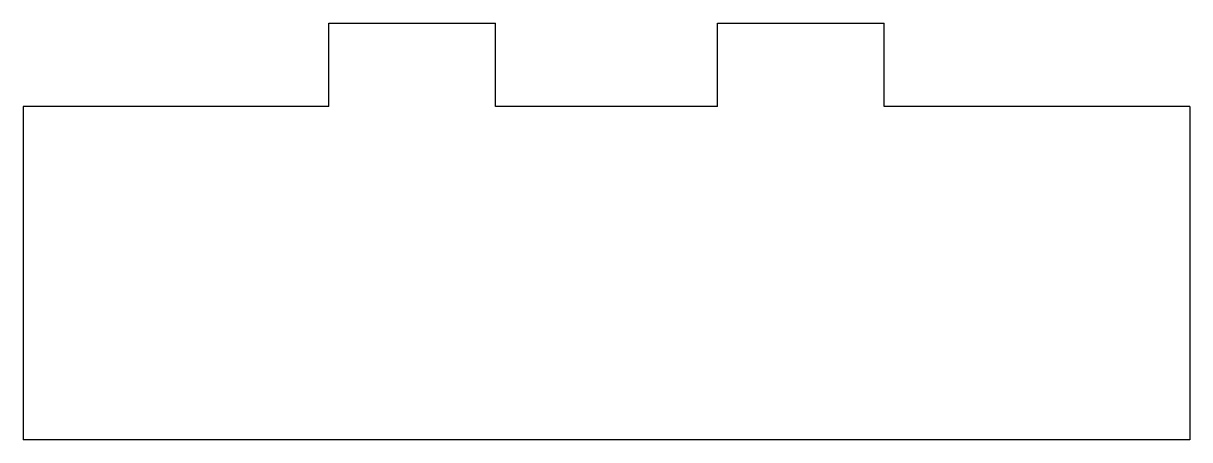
# Model space of a CAD drawing. Header units: millimetres. Extents: x -3.5 to 3.5, y -1 to 1.5.
import ezdxf

# ---------------------------------------------------------------- set-up
doc = ezdxf.new("R2010")
doc.units = ezdxf.units.MM

msp = doc.modelspace()

# ---------------------------------------------------------------- linework, layer by layer
at = {"color": 7, "linetype": 'Continuous', "lineweight": 25}
for p, q in [((-1.6667, 1.5), (-0.6667, 1.5)), ((-1.6667, 1), (-1.6667, 1.5)), ((-0.6667, 1), (-0.6667, 1.5)), ((0.6667, 1.5), (1.6667, 1.5)), ((0.6667, 1), (0.6667, 1.5)), ((1.6667, 1), (1.6667, 1.5)), ((-1.6667, 1), (-3.5, 1)), ((-3.5, 1), (-3.5, -1)), ((0.6667, 1), (-0.6667, 1)), ((3.5, 1), (1.6667, 1)), ((3.5, 1), (3.5, -1)), ((3.5, -1), (-3.5, -1))]:
    msp.add_line(p, q, dxfattribs=at)

doc.saveas('drawing.dxf')
